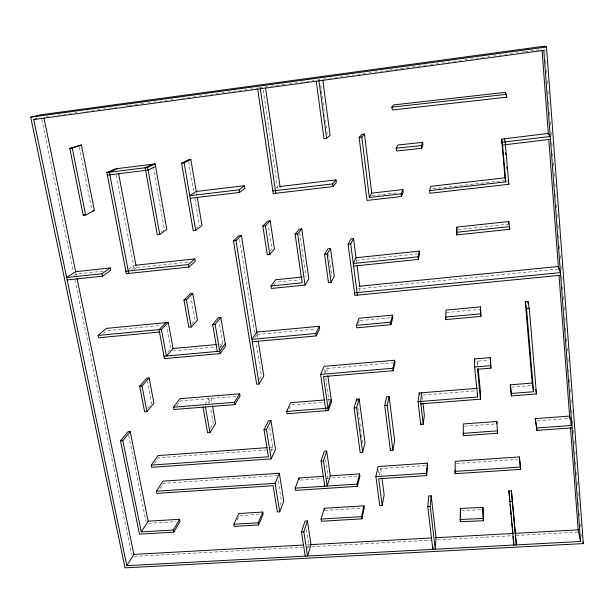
<?xml version="1.0" encoding="UTF-8"?>
<svg xmlns="http://www.w3.org/2000/svg" width="614" height="614" viewBox="0 0 614 614"><rect width="100%" height="100%" fill="white"/><g stroke="black" fill="none" stroke-linecap="round" stroke-linejoin="round"><path stroke-width="0.46" stroke-dasharray="3.07 2.3" d="M379.421 475.059L380.718 468.62L425.709 465.573M307.652 548.256L308.735 544.741L306.202 528.332M327.147 478.575L327.945 476.027L325.405 458.589M358.376 323.371L359.359 320.692M280.099 504.892L281.481 501.369L277.942 479.288M359.052 291.09L360.042 288.672M324.821 373.343L326.809 368.492L393.083 362.82M270.812 451.574L272.808 447.23L269.431 426.154M237.296 519.782L239.222 515.645L260.252 514.363M289.194 408.97L290.299 406.583M259.515 379.337L261.411 376.075L255.977 342.151M210.433 428.265L213.281 423.76L210.502 407.942M159.855 488.729L163.416 483.31L277.351 475.604M255.24 337.401L256.706 335.206M208.039 403.099L211.193 398.44L212.014 403.099M205.153 404.066L208.86 398.632L209.681 403.291M154.306 463.639L158.473 457.745L266.484 449.939M273.921 285.003L275.947 282.233L299.724 279.823M220.088 347.701L222.905 343.97L219.075 321.368M176.586 405.954L180.339 400.973L236.244 396.391M147.56 408.31L151.658 403.329L147.537 381.87M270.198 251.233L271.956 249.169L268.264 224.877M167.66 352.152L170.73 348.737L166.609 326.379M191.944 323.77L195.083 320.293L191.046 297.353M276.177 187.968L277.505 186.786M103.436 333.655L106.821 330.716L160.691 325.55M196.741 227.94L198.153 226.842M134.305 269.216L136.4 267.635M131.926 269.469L134.029 267.888L188.667 262.063M128.648 269.124L133.568 265.463M161.574 231.708L164.429 229.705L153.485 168.881M73.887 275.525L76.121 274.059L103.236 271.165M46.641 116.675L48.537 116.422M58.031 115.133L59.926 114.872M63.718 114.357L65.621 114.097M69.413 113.582L71.316 113.329M75.108 112.807L77.003 112.554M86.497 111.264L88.393 111.004M92.192 110.489L94.088 110.236M97.887 109.722L99.783 109.461M103.574 108.947L105.478 108.686M109.269 108.171L111.172 107.918M114.964 107.396L116.86 107.143M126.354 105.854L128.249 105.593M129.201 105.47L133.944 104.825M134.896 104.695L139.639 104.05M140.583 103.919L144.382 103.405M148.181 102.891L150.077 102.63M153.868 102.116L155.772 101.863M159.563 101.341L161.467 101.087M165.258 100.573L167.154 100.312M170.953 99.798L172.849 99.537M182.343 98.255L184.238 97.994M188.037 97.48L189.933 97.219M193.725 96.705L195.628 96.452M199.42 95.93L201.323 95.677M205.114 95.162L207.01 94.901M210.809 94.387L212.705 94.126M216.504 93.612L218.4 93.359M222.199 92.837L224.095 92.584M227.894 92.069L229.789 91.808M233.581 91.294L235.484 91.033M239.276 90.519L241.179 90.266M244.971 89.751L246.866 89.49M250.666 88.976L252.561 88.715M256.36 88.201L258.256 87.948M259.208 87.817L263.951 87.173M264.903 87.042L269.646 86.397M270.59 86.267L275.341 85.622M276.285 85.499L281.035 84.855M281.979 84.724L285.779 84.21M289.57 83.696L291.473 83.435M295.265 82.921L297.161 82.66M300.96 82.146L302.856 81.892M306.655 81.37L308.55 81.117M312.349 80.603L314.245 80.342M318.044 79.828L319.94 79.567M323.731 79.052L325.635 78.799M329.426 78.285L331.33 78.024M335.121 77.51L337.017 77.249M340.816 76.735L342.712 76.474M346.511 75.959L348.407 75.706M352.206 75.192L354.101 74.931M357.901 74.417L359.796 74.156M363.588 73.642L365.491 73.388M369.283 72.866L371.186 72.613M374.977 72.099L376.873 71.838M380.672 71.324L382.568 71.063M386.367 70.549L388.263 70.295M389.215 70.165L393.958 69.52M394.909 69.39L399.653 68.745M400.604 68.615L405.347 67.977M406.291 67.847L411.042 67.202M411.986 67.072L416.729 66.427M417.681 66.297L422.424 65.652M423.376 65.529L427.175 65.007M430.967 64.493L432.862 64.24M436.661 63.726L438.557 63.465M442.356 62.95L444.252 62.689M448.051 62.175L449.947 61.922M453.746 61.4L455.642 61.147M459.433 60.633L461.337 60.372M465.128 59.857L467.031 59.596M470.823 59.082L472.719 58.829M476.518 58.307L478.413 58.054M482.213 57.539L484.108 57.279M487.907 56.764L489.803 56.503M493.602 55.989L495.498 55.736M499.289 55.222L501.193 54.961M504.984 54.446L506.888 54.185M510.679 53.671L512.575 53.418M516.374 52.896L518.27 52.643M522.069 52.129L523.965 51.868M524.916 51.737L529.659 51.092M530.611 50.97L535.354 50.325M536.298 50.195L541.049 49.55M372.084 195.736L397.519 192.819M432.885 188.767L504.278 180.585M458.036 229.598L507.993 224.24M356.358 260.244L417.727 253.874M357.509 288.925L557.581 269.147M360.288 320.608L390.941 317.745M446.278 312.58L479.795 309.456M257.197 334.476L315.888 329.043M219.643 344.262L225.284 343.748M173.033 350.886L215.337 347.033M220.042 346.611L221.923 346.434M477.454 365.645L477.393 361.139L488.629 360.188M327.423 399.752L330.255 399.53M511.485 387.135L531.448 385.546M291.98 404.918L323.048 402.439M422.969 395.025L475.873 390.811M464.43 426.223L496.058 423.883M537.373 420.836L568.833 418.51M269.945 447.445L272.808 447.23M271.258 449.594L273.169 449.456M456.471 463.493L517.648 459.356M300.269 480.094L322.035 478.651M326.771 478.329L358 476.257M324.629 510.426L362.36 508.123M148.534 523.289L176.195 521.616M307.177 544.825L309.088 544.725M134.266 556.445L302.71 547.197M306.539 546.99L430.951 540.159M437.652 539.79L512.306 535.7M516.128 535.485L577.383 532.123M461.613 510.618L482.251 509.704M581.427 534.625L581.803 536.421M41.775 119.262L73.166 271.234M74.908 279.677L131.688 554.526M75.875 272.854L76.451 275.671M128.717 435.51L145.917 521.34M79.383 147.16L91.816 209.858M116.46 175.412L134.029 267.888M188.651 161.643L193.625 190.862M194.914 198.406L199.565 225.737M196.419 192.451L197.056 196.227M239.514 239.437L254.917 335.551M257.182 334.384L257.78 338.161M263.206 90.166L277.758 188.506M299.724 232.875L306.025 276.676M326.809 368.492L327.331 372.191M324.491 369.628L325.021 373.32M325.673 377.94L329.096 401.955M328.728 254.296L331.775 276.569M357.847 407.542L358.346 411.273M358.476 412.209L358.729 414.074M359.228 417.804L359.482 419.669M359.981 423.399L361.362 433.668M361.485 434.597L362.114 439.263M362.245 440.192L362.621 442.993M320.784 85.262L321.414 90.02M321.544 90.972L322.933 101.425M323.056 102.377L323.816 108.087M323.939 109.039L324.192 110.934M324.699 114.741L324.952 116.645M325.458 120.444L325.712 122.347M326.218 126.154L326.471 128.057M326.978 131.857L327.231 133.76M378.431 469.718L379.168 475.343M356.366 260.305L356.734 263.137M380.718 468.62L381.578 475.182M422.186 396.483L422.616 400.205M477.393 361.139L477.853 365.783M544.856 49.036L545.286 54.769M545.716 60.502L546.069 65.276M546.422 70.057L546.782 74.831M547.204 80.564L547.565 85.346M547.995 91.079L548.279 94.901M548.778 101.594L549.131 106.368M549.561 112.101L549.914 116.883M550.274 121.656L550.558 125.486M551.057 132.171L551.41 136.953M551.84 142.686L552.193 147.46M552.623 153.193L552.907 157.015M553.337 162.748L553.69 167.53M554.12 173.263L554.473 178.045M554.902 183.778L555.186 187.6M555.685 194.285L555.969 198.107M556.468 204.8L556.683 207.67M557.182 214.355L557.543 219.137M557.965 224.87L558.326 229.644M558.755 235.377L558.963 238.247M559.538 245.892L559.822 249.714M560.244 255.447L560.605 260.229M561.035 265.962L561.319 269.784M561.818 276.469L562.102 280.291M562.601 286.984L562.815 289.854M563.314 296.539L563.667 301.32M564.097 307.054L564.381 310.876M564.88 317.561L565.095 320.431M565.663 328.076L565.947 331.898M566.446 338.59L566.73 342.412M567.159 348.146L567.443 351.968M567.942 358.653L568.226 362.483M568.725 369.167L569.009 372.99M569.508 379.682L569.723 382.545M570.222 389.238L570.506 393.06M571.005 399.752L571.22 402.615M571.795 410.259L572.079 414.082M572.578 420.774L572.862 424.596M573.284 430.33L573.499 433.192M574.075 440.844L574.359 444.666M574.857 451.351L575.141 455.174M575.64 461.866L575.855 464.729M576.423 472.373L576.638 475.244M577.137 481.936L577.352 484.799M577.92 492.443L578.204 496.265M578.703 502.958L578.918 505.821M579.486 513.465L579.631 515.376M580.268 523.98L580.483 526.85M570.114 422.877L570.26 424.788"/><path stroke-width="0.92" d="M496.764 421.48L497.555 433.238L463.294 435.717L463.255 423.975L496.764 421.48L496.995 423.814M460.132 519.467L460.4 508.453L482.934 507.448L483.425 520.733L460.408 521.708L460.132 519.467L483.164 518.477L483.425 520.733M460.408 521.708L460.454 519.866M460.523 517.103L460.4 508.453M455.135 473.701L455.273 461.291L519.352 456.931L520.634 469.388L455.135 473.701L455.273 470.017M456.716 234.932L456.831 227.111L508.707 221.524L509.827 229.283L456.716 234.932L456.831 227.111M433.008 546.69L432.809 549.346L427.766 506.68L428.741 495.951L431.174 495.805L436.07 537.703L435.272 549.215L430.253 506.527L431.174 495.805M445.657 319.633L446.01 310.116L480.478 306.877L480.916 316.387L445.657 319.633L445.81 317.868M382.2 505.522L378.684 478.743L426.615 475.581L427.62 465.443L427.359 463.186L378.017 466.548L375.914 476.633L379.751 505.667L382.2 505.522L384.149 494.892L381.946 477.999M426.615 475.581L426.346 473.287L427.359 463.186M477.523 388.294L419.255 392.96L418.034 401.648L420.713 424.443L423.253 424.259L424.351 415.11L422.946 402.999M420.713 424.443L420.943 422.616M421.757 392.753L420.59 401.449L423.253 424.259M392.906 450.292L394.656 440.683L389.123 396.56L386.651 396.759L384.694 405.486L390.404 450.469L392.906 450.292L387.227 405.286L389.123 396.56M390.404 450.469L390.734 448.719M353.618 266.077L418.357 259.415L419.615 253.682L419.331 251.134L356.028 257.734L353.28 263.513L418.065 256.821L419.331 251.134M361.876 518.853L364.248 508.008L363.948 505.836L324.315 508.269L321.091 519.045L321.414 521.248L361.876 518.853L361.569 516.635L363.948 505.836M324.599 399.983L290.691 402.7L286.623 411.418L286.984 413.752L328.344 410.513L323.494 376.574L393.19 370.702L394.979 362.659L394.687 360.272L324.031 366.351L320.654 374.387L325.865 410.712M393.19 370.702L392.891 368.27L394.687 360.272M429.685 190.57L430.698 186.349L504.992 177.799L505.798 181.867L429.685 190.57L429.977 193.272L508.837 184.284L505.161 141.911L504.363 138.779M323.609 476.318L298.987 477.968L295.188 488.145L295.534 490.379L357.402 486.365L359.888 476.126L359.589 473.908L330.232 475.873M357.402 486.365L357.095 484.101L359.589 473.908M362.636 452.426L365.038 442.817L359.167 398.954L356.719 399.146L354.094 407.88L360.165 452.602L362.636 452.426L356.604 407.688L359.167 398.954M390.941 324.676L392.799 317.576L392.499 315.128L359.044 318.267L356.412 325.351L356.742 327.83L390.941 324.676L390.634 322.181L392.499 315.128M307.399 520.895L311.037 544.618L307.576 556.023L303.83 531.877L307.399 520.895L305.081 521.033L301.459 532.008L305.219 556.154M326.717 451.075L330.317 475.873L327.185 486.058L323.486 460.784L326.717 451.075L324.33 451.244L321.053 460.953L324.768 486.211M328.344 410.513L331.522 401.763L327.853 375.883M331.192 399.453L328.006 408.164L286.623 411.418M421.711 148.327L422.931 145.081L422.609 142.387L398.041 144.981L396.214 148.22L396.56 150.96L421.711 148.327L421.381 145.572L422.609 142.387M371.762 193.134L364.478 134.067L361.83 134.397L359.121 137.367L366.995 200.44L401.495 196.511L403.175 192.174L402.868 189.549L371.762 193.134L369.329 197.47L401.188 193.832L402.868 189.549M279.708 511.8L283.798 501.224L279.339 473.256L163.002 481.169L156.378 491.185L156.808 493.372L273.092 485.705L277.344 511.946L279.708 511.8L275.118 483.318L279.339 473.256M258.617 524.962L263.122 514.187L262.761 512.045L238.854 513.519L233.842 524.241L234.226 526.405L258.617 524.962L258.248 522.79L262.761 512.045M271.181 458.888L275.509 449.287L270.912 420.475L268.548 420.659L264.028 429.7L268.41 456.793L151.274 465.113L151.704 467.323L271.181 458.888L266.445 429.516L270.912 420.475M252.3 341.783L316.156 335.95L319.671 328.69L319.334 326.287L256.813 332.105L251.909 339.365L315.803 333.494L319.334 326.287M331.053 282.478L334.292 276.315L330.501 248.463L327.96 248.731L324.553 254.288L328.482 282.732L331.053 282.478L327.147 254.012L330.501 248.463M357.409 295.127L350.724 243.904L353.541 238.554L350.985 238.831L348.1 244.188L354.823 295.38L560.62 275.256M148.12 521.202L130.214 431.604L127.965 431.78L120.521 440.829L139.47 534.165L173.816 532.146L180.009 521.378L179.61 519.283L148.12 521.202L141.281 531.908L173.409 530.012L179.61 519.283M257.028 333.448L241.386 235.392L238.915 235.669L233.458 240.865L256.667 384.226L259.108 384.026L263.797 375.868L258.233 340.985M234.863 404.603L240.036 396.076L239.652 393.797L179.925 398.716L173.478 407.212L173.908 409.515L234.863 404.603L234.464 402.27L239.652 393.797M305.066 285.088L308.873 278.894L301.712 228.868L299.187 229.145L295.096 234.249L302.142 282.824L271.004 285.963L271.396 288.465L305.066 285.088L297.683 233.965L301.712 228.868M126.806 565.663L33.709 119.507L543.781 50.356L580.552 541.471L126.806 565.663L133.852 554.404L77.034 278.487M203.027 407.166L207.586 432.778L209.957 432.601L215.598 423.576L212.505 405.892M151.274 465.113L158.051 455.573L267.082 447.652M271.004 285.963L275.571 279.777L302.218 277.067M165.926 322.657L159.026 329.626L164.422 358.607L220.119 353.603L225.683 346.096L220.833 317.377L218.438 317.607L212.667 324.522L217.272 351.431M225.284 343.748L219.705 351.208L163.984 356.243M257.657 89.145L273.253 193.563L333.057 186.572L336.334 182.488L335.988 179.879L279.393 186.564M272.854 190.923L332.704 183.893L335.988 179.879M120.521 440.829L122.815 440.652L130.214 431.604M146.969 411.687L153.945 403.137L149.118 377.94L146.823 378.14L139.639 386.191L144.635 411.871L146.969 411.687L141.987 385.991L149.118 377.94M212.667 324.522L215.115 324.292L220.833 317.377M269.815 254.419L274.45 248.9L270.206 220.856L267.696 221.14L262.869 226.036L267.267 254.687L269.815 254.419L265.44 225.752L270.206 220.856M391.816 107.166L393.774 104.887L505.476 92.346L506.865 97.181L392.446 109.937L391.816 107.166L506.304 94.349M359.121 137.367L361.838 137.029L364.478 134.067M191.23 327.016L197.462 320.063L192.788 293.438L190.394 293.684L183.97 300.077L188.805 327.247L191.23 327.016L186.418 299.832L192.788 293.438M161.428 329.396L168.282 322.427L173.064 348.529L166.371 356.028L161.428 329.396L98.209 335.405L98.685 337.777L159.471 332.028M233.458 240.865L235.983 240.588L241.386 235.392M152.648 164.207L145.111 167.768L157.299 234.717L159.77 234.441L166.847 229.429L155.104 163.9L115.225 168.873L106.859 172.519L126.315 273.69L188.874 267.082L195.26 261.357L194.838 258.908L135.456 265.263M125.839 271.219L188.437 264.573L194.838 258.908M316.256 81.201L323.946 138.649L326.633 138.311L330.102 135.333L322.803 80.135M98.209 335.405L106.36 328.39L168.282 322.427M190.202 198.268L239.537 192.451L244.932 188.298L244.533 185.727L239.122 189.826L189.749 195.666L196.25 191.468L190.816 159.44L188.329 159.755L181.59 163.232L193.21 230.695L195.712 230.411L202.014 225.461L197.217 197.171M67.187 279.938L102.515 276.208L110.72 270.367L110.244 267.965L75.629 271.664L66.68 277.497L102.024 273.744L110.244 267.965M85.661 215.061L94.372 210.51L81.424 144.981L69.789 148.388L83.235 215.345L85.661 215.061L72.252 148.074L81.424 144.981M83.235 215.345L84.832 214.516M181.59 163.232L184.139 162.917L190.816 159.44M155.565 166.471L148.097 170.078L107.358 175.12M106.859 172.519L147.621 167.453L155.104 163.9M117.642 168.574L109.338 172.212L128.74 273.437M262.009 88.186L260.321 88.784L275.847 193.256M33.709 119.507L36.464 118.84M30.7 117.182L40.854 114.795L544.641 46.15L546.498 46.994L583.3 543.597L125.033 567.85L30.7 117.182L546.498 46.994M69.789 148.388L72.252 148.074M501.607 139.109L548.325 133.43L550.228 136.454L502.329 142.256L501.607 139.109L504.992 177.799M550.443 139.278L502.574 145.05L501.845 141.842M196.25 191.468L244.533 185.727M92.791 210.694L94.372 210.51M262.869 226.036L265.44 225.752M295.096 234.249L297.683 233.965M456.448 232.284L509.589 226.612M348.1 244.188L350.724 243.904M396.214 148.22L421.381 145.572M324.553 254.288L327.147 254.012M183.97 300.077L186.418 299.832M359.098 286.262L558.341 266.484L560.421 272.631L354.493 292.855M532.192 383.067L525.269 301.612L527.925 301.367L529.253 308.259L536.459 393.95L511.424 395.907L510.318 384.824L532.192 383.067L533.589 391.709L511.201 393.467L510.318 384.824M525.269 301.612L526.528 308.504L529.253 308.259M356.412 325.351L390.634 322.181M445.388 317.108L480.67 313.846L480.478 306.877M172.611 348.568L216.819 344.523M139.639 386.191L141.987 385.991M418.034 401.648L477.638 396.966L474.622 367.011L474.576 358.944L490.271 357.609L490.924 368.131L477.5 369.252L480.493 399.184L420.874 403.843M320.654 374.387L392.891 368.27M474.622 367.011L490.686 365.668L490.271 357.609M173.478 407.212L234.464 402.27M354.094 407.88L356.604 407.688M384.694 405.486L387.227 405.286M264.028 429.7L266.445 429.516M535.27 418.625L569.608 416.077L571.864 425.441L536.72 427.996L535.27 418.625L536.92 430.399L572.041 427.858M463.04 433.346L497.325 430.859L497.555 433.238M321.053 460.953L323.486 460.784M156.378 491.185L275.118 483.318M375.914 476.633L426.346 473.287M454.882 471.391L520.419 467.047M295.188 488.145L357.095 484.101M513.127 536.129L513.818 545.032L508.906 490.947L511.408 490.793L516.343 544.894L511.408 490.793M427.766 506.68L430.253 506.527M509.727 501.707L512.283 501.554M233.842 524.241L258.248 522.79M321.091 519.045L361.569 516.635M301.459 532.008L303.83 531.877M133.852 554.404L303.347 545.04M310.047 544.672L431.665 537.948M435.495 537.741L513.058 533.451M514.969 533.343L578.173 529.851L580.552 541.471M506.304 95.799L506.865 97.181M508.139 180.992L508.837 184.284M582.924 541.801L583.3 543.597M43.985 118.003L75.683 271.918M122.815 440.652L141.281 531.908M505.476 92.346L505.836 94.188M102.024 273.744L102.515 276.208M173.409 530.012L173.816 532.146M118.533 173.24L136.047 265.762M147.621 167.453L159.77 234.441M205.414 406.975L209.957 432.601M188.437 264.573L188.874 267.082M509.382 226.712L509.827 229.283M215.115 324.292L220.119 353.603M184.139 162.917L195.712 230.411M535.723 389.606L536.459 393.95M235.983 240.588L259.108 384.026M239.122 189.826L239.537 192.451M298.987 477.968L299.21 479.427M324.315 508.269L324.53 509.712M265.532 87.917L280.145 187.178M315.803 333.494L316.156 335.95M356.719 399.146L356.972 401.011M318.973 80.833L326.633 138.311M332.704 183.893L333.057 186.572M353.541 238.554L356.12 258.41M357.102 265.977L359.796 286.784M361.838 137.029L369.329 197.47M419.255 392.96L419.469 394.817M401.188 193.832L401.495 196.511M418.065 256.821L418.357 259.415M520.634 469.388L519.352 456.931M478.129 368.569L480.309 390.458L480.493 399.184M474.576 358.944L474.822 361.354M480.67 313.846L480.916 316.387M490.686 365.668L490.924 368.131M508.906 490.947L509.889 501.339M510.157 504.178L510.51 507.955M510.687 509.843L511.132 514.563M511.316 516.458L511.761 521.179M511.938 523.067L512.383 527.794M512.56 529.682L512.92 533.459M511.201 393.467L511.424 395.907M502.329 142.256L505.798 181.867M508.707 221.524L508.937 224.141M505.598 152.94L505.759 154.828M506.826 167.1L506.987 168.988M527.925 301.367L528.086 303.262M526.528 308.504L533.589 391.709M536.72 427.996L536.92 430.399M542.07 50.379L548.394 134.428M548.755 139.201L558.54 269.101M559.039 275.786L569.784 418.441M570.475 427.651L578.173 529.851M482.934 507.448L483.164 518.477M477.592 393.497L477.638 396.966"/></g></svg>
